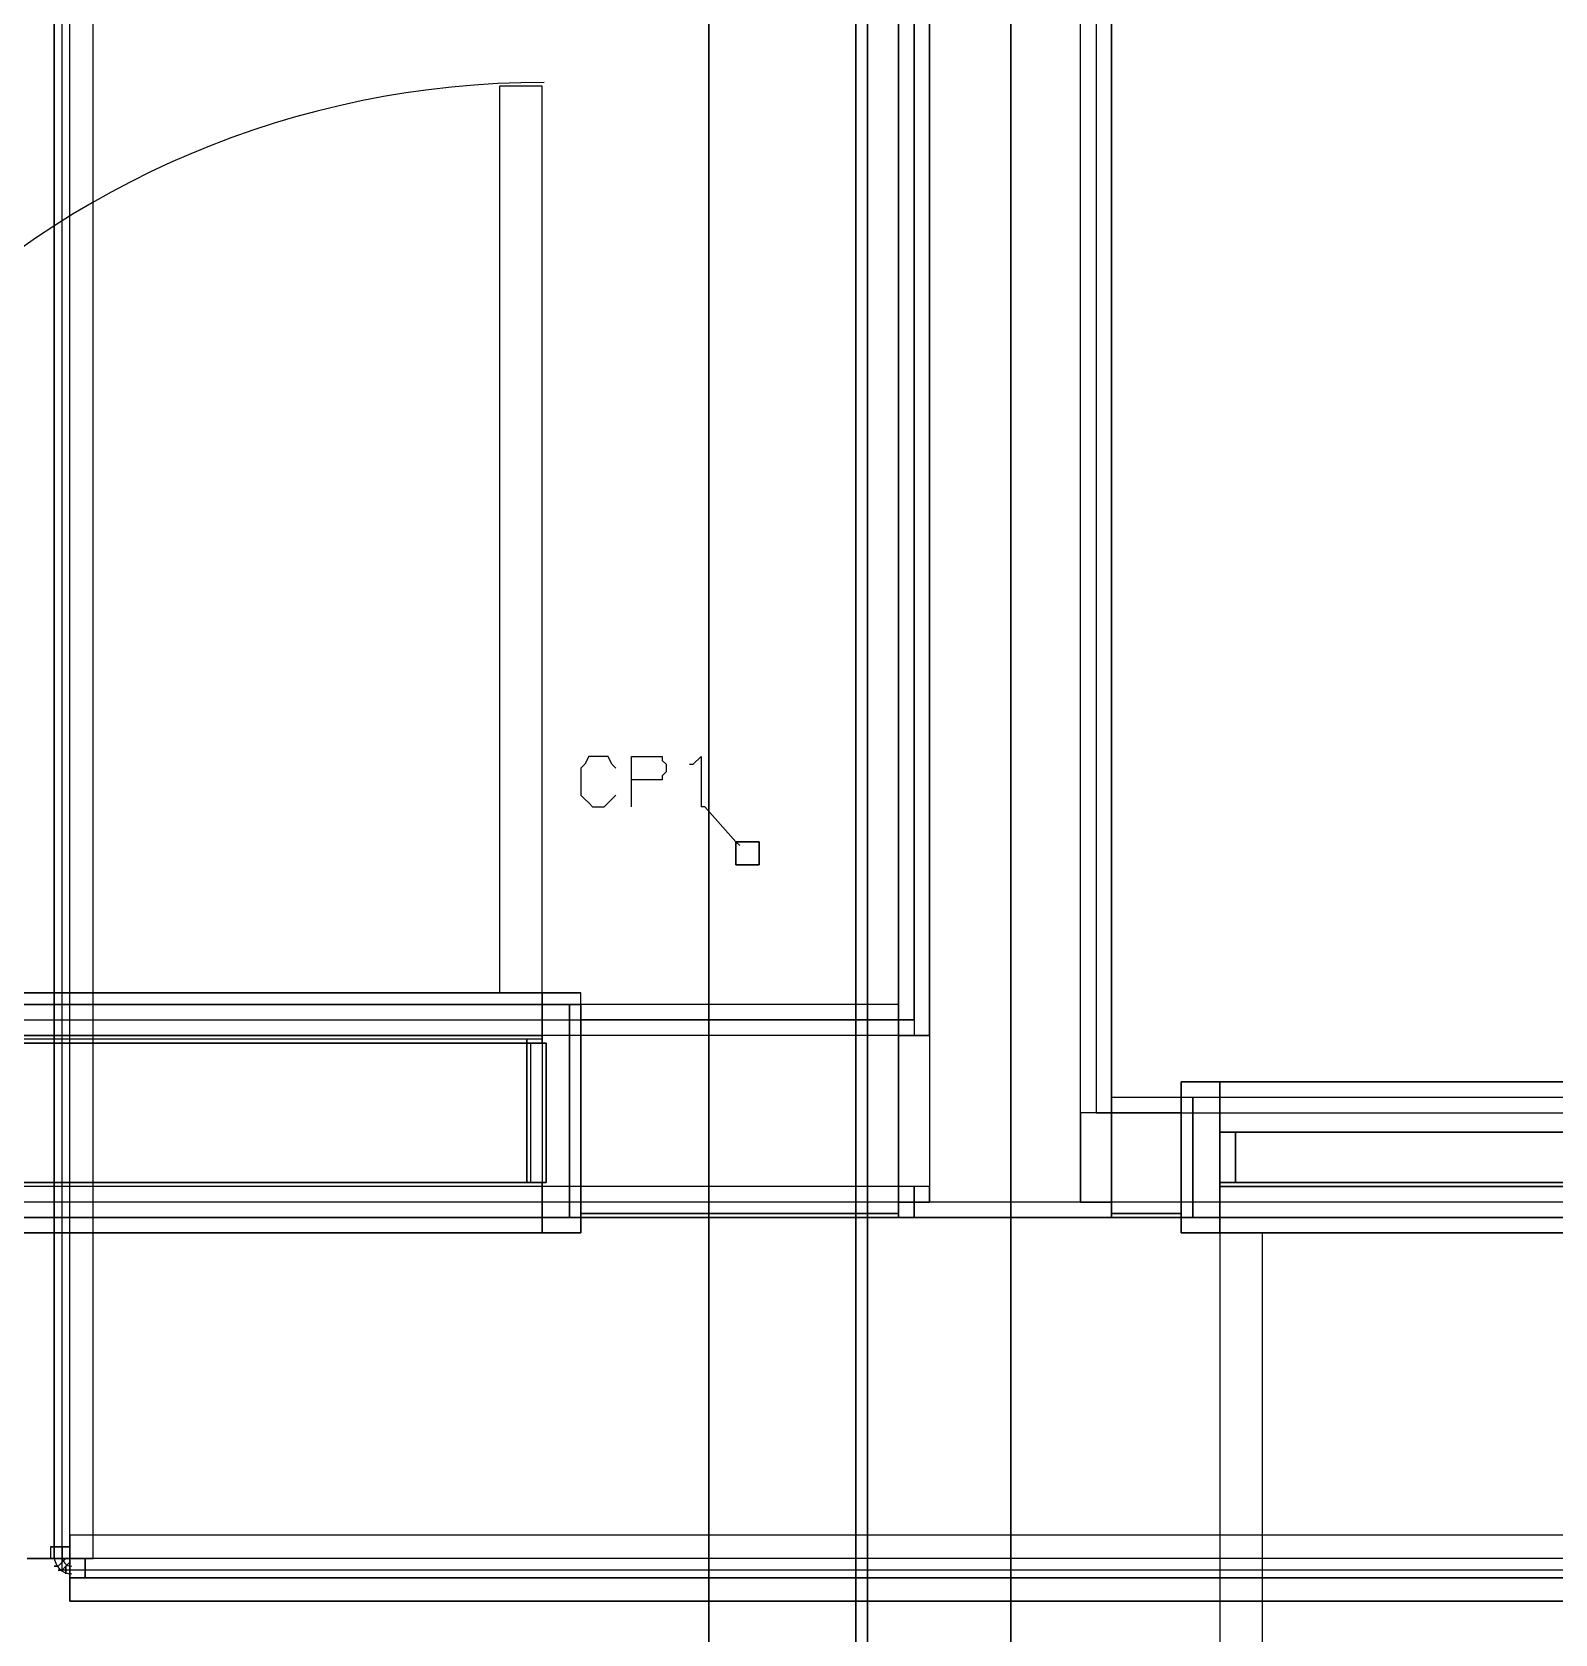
# Model space of a CAD drawing. Header units: metres. Extents: x 114 to 218, y 8 to 180.
# Drawn here: x 150.5 to 156.55, y 65.47 to 71.83 of the extents above; entities that cross this region are included whole.
import ezdxf

# ---------------------------------------------------------------- set-up
doc = ezdxf.new("R2010")
doc.units = ezdxf.units.M
doc.header["$MEASUREMENT"] = 0
for name, color, linetype in [('_Route', 7, 'Continuous'), ('A-2D-DOOR', 7, 'Continuous'), ('A-2D-I-WALL', 7, 'Continuous'), ('A-3D-DOOR', 7, 'Continuous'), ('A-3D-DOOR-FRAM', 7, 'Continuous'), ('A-3D-I-WALL', 7, 'Continuous'), ('A-TFP-CONTROL', 7, 'Continuous'), ('PL-DHWR-Fitting', 7, 'Continuous'), ('PL-DHWR-Pipe', 7, 'Continuous'), ('PL-DHWR-Pipe_Fitting-Insulation', 7, 'Continuous'), ('S-3D-BEAM', 7, 'Continuous')]:
    doc.layers.add(name, color=color, linetype=linetype)

msp = doc.modelspace()

# ---------------------------------------------------------------- linework, layer by layer
at = {"layer": '_Route', "color": 4, "true_color": 0x00ffff}
msp.add_lwpolyline([(193.461, 85.4557), (193.461, 85.0712), (169.3117, 85.0712), (169.3117, 65.721), (150.623, 65.721), (150.623, 77.2265), (141.1786, 77.2265), (140.8402, 77.2265), (130.5806, 77.2265), (130.2422, 77.2265), (126.489, 77.2265)], dxfattribs=at)
msp.add_lwpolyline([(193.461, 85.4557), (193.461, 85.0712), (169.3117, 85.0712), (169.3117, 65.721), (150.623, 65.721), (150.623, 77.2265), (141.1786, 77.2265), (140.8402, 77.2265), (130.5806, 77.2265), (130.2422, 77.2265), (126.489, 77.2265)], dxfattribs=at)
at = {"layer": 'A-2D-DOOR', "color": 9, "true_color": 0xbababa}
for points in [[(152.5303, 68.0128), (152.5303, 71.6122), (152.3611, 71.6122), (152.3611, 68.0128)], [(152.5303, 68.0128), (152.3611, 68.0128)], [(152.5303, 68.0128), (152.5303, 67.0592)], [(152.6841, 67.0592), (152.6841, 68.0128), (152.5303, 68.0128)], [(155.0683, 67.6591), (155.0683, 67.0592)], [(155.0683, 67.0592), (155.2221, 67.0592), (155.2221, 67.6591)], [(155.2221, 67.6591), (155.0683, 67.6591)], [(152.5303, 67.0592), (152.6841, 67.0592)], [(155.2221, 67.0592), (155.3913, 67.0592)], [(155.2221, 67.0592), (155.2221, 63.4599), (155.3913, 63.4599), (155.3913, 67.0592)]]:
    msp.add_lwpolyline(points, dxfattribs=at)
for centre, start, end in [((152.538, 68.0205), 90, 180), ((155.2298, 67.0669), 270, 0)]:
    msp.add_arc(centre, 3.607, start, end, dxfattribs=at)
at = {"layer": 'A-2D-I-WALL', "color": 9, "true_color": 0xbababa}
for points in [[(154.0685, 78.0725), (154.0685, 67.8437)], [(154.6683, 67.1822), (154.6683, 78.0725)], [(154.0069, 77.8264), (154.0069, 67.9052)], [(154.7299, 77.8264), (154.7299, 67.536)], [(153.9454, 77.7649), (153.9454, 67.9667)], [(154.7914, 67.5975), (154.7914, 77.7649)], [(153.9454, 67.9667), (152.6841, 67.9667)], [(154.0069, 67.9052), (152.6841, 67.9052)], [(154.0685, 67.8437), (152.6841, 67.8437)], [(155.0683, 67.5975), (154.7914, 67.5975)], [(154.7914, 67.5975), (154.7914, 67.536)], [(155.0683, 67.536), (154.6683, 67.536)], [(154.0685, 67.2438), (152.6841, 67.2438)], [(154.0685, 67.2438), (154.0685, 67.1822)], [(155.0683, 67.1822), (152.6841, 67.1822)], [(154.0069, 67.1822), (154.0069, 67.1207)], [(152.6841, 67.1207), (155.0683, 67.1207)]]:
    msp.add_lwpolyline(points, dxfattribs=at)
at = {"layer": 'A-3D-DOOR', "color": 31, "true_color": 0xffbf7f}
for points in [[(148.931, 68.0128), (152.5303, 68.0128), (148.931, 68.0128)], [(152.5303, 67.8437), (152.5303, 68.0128)], [(152.5303, 67.8437), (152.5303, 68.0128)], [(152.5303, 68.0128), (152.5303, 68.0128)], [(152.5303, 68.0128), (152.5303, 68.0128)], [(148.931, 67.8437), (152.5303, 67.8437), (148.931, 67.8437)], [(152.5303, 67.8437), (152.5303, 67.8437)], [(152.5303, 67.8437), (152.5303, 67.8437)], [(155.2221, 67.0592), (155.2221, 67.2438)], [(155.2221, 67.0592), (155.2221, 67.0592), (158.8214, 67.0592), (155.2221, 67.0592), (155.2221, 67.2438), (158.8214, 67.2438), (155.2221, 67.2438), (155.2221, 67.2438)]]:
    msp.add_lwpolyline(points, dxfattribs=at)
at = {"layer": 'A-3D-DOOR-FRAM', "color": 31, "true_color": 0xffbf7f}
for points in [[(146.3776, 67.9667), (152.6841, 67.9667), (152.6841, 68.0128)], [(146.5314, 68.0128), (152.5303, 68.0128), (152.6841, 68.0128), (146.3776, 68.0128), (146.5314, 68.0128), (146.5314, 67.8129), (146.5314, 67.2591), (146.5314, 67.0592), (152.5303, 67.0592), (152.6841, 67.0592), (146.3776, 67.0592), (146.5314, 67.0592)], [(152.5303, 67.8129), (146.5314, 67.8129), (146.5314, 68.0128)], [(152.5303, 67.8129), (152.5303, 68.0128), (152.5303, 67.8129), (152.5457, 67.8129), (152.5457, 67.2591), (152.5303, 67.2591), (152.5303, 67.0592)], [(152.5303, 68.0128), (152.5303, 68.0128)], [(152.5303, 68.0128), (152.5303, 68.0128)], [(152.6841, 67.9667), (152.6841, 68.0128)], [(152.6841, 68.0128), (152.6841, 68.0128)], [(152.6841, 68.0128), (152.6841, 68.0128)], [(152.6841, 67.1207), (146.393, 67.1207), (146.393, 67.9667), (152.6841, 67.9667)], [(152.6841, 67.1207), (152.6841, 67.9667)], [(152.6841, 67.9667), (152.6841, 67.1207), (152.6841, 67.0592)], [(152.6841, 67.9667), (152.6841, 67.9667)], [(152.6841, 67.9667), (152.6841, 67.9667)], [(152.6841, 67.9667), (152.6841, 67.9667)], [(146.5314, 67.8129), (152.5303, 67.8129), (152.5303, 67.8283), (146.5314, 67.8283)], [(152.5303, 67.8283), (152.4688, 67.8283), (146.5929, 67.8283), (146.5929, 67.2591), (152.4688, 67.2591), (152.5303, 67.2591), (146.5314, 67.2591)], [(152.5457, 67.8129), (146.5314, 67.8129), (146.5314, 67.2591), (152.5457, 67.2591), (152.5457, 67.8129)], [(146.5929, 67.8129), (146.5929, 67.2591), (152.4841, 67.2591)], [(146.5929, 67.8129), (152.4841, 67.8129), (152.4841, 67.2591)], [(152.4688, 67.2591), (152.4688, 67.8283)], [(152.4688, 67.8283), (152.4688, 67.2591)], [(152.4688, 67.8283), (152.4688, 67.8283)], [(152.5303, 67.8283), (152.5303, 67.8129), (152.4841, 67.8129), (152.4841, 67.2591), (152.5303, 67.2591)], [(152.4841, 67.8129), (152.4841, 67.8129)], [(152.4841, 67.8129), (152.4841, 67.8129)], [(152.5303, 67.8283), (152.5303, 67.8283)], [(152.5303, 67.8129), (152.5303, 67.8129)], [(152.5303, 67.8129), (152.5303, 67.8129)], [(152.5303, 67.8129), (152.5303, 67.8129)], [(152.5457, 67.8129), (152.5457, 67.8129)], [(152.5457, 67.8129), (152.5457, 67.8129)], [(155.0683, 67.0592), (155.0683, 67.6591)], [(155.0683, 67.0592), (155.0683, 67.6591)], [(155.2221, 67.6591), (155.0683, 67.6591), (158.9752, 67.6591), (158.8214, 67.6591), (155.2221, 67.6591)], [(155.0683, 67.6591), (155.0683, 67.6591)], [(155.0683, 67.6591), (155.0683, 67.6591)], [(155.2221, 67.0592), (155.2221, 67.6591)], [(155.2221, 67.6591), (155.2221, 67.0592)], [(155.2221, 67.2591), (155.2836, 67.2591), (155.2836, 67.4591), (155.2221, 67.4591), (158.8214, 67.4591), (158.7599, 67.4591), (155.2836, 67.4591), (155.2836, 67.2591), (158.7599, 67.2591), (158.8214, 67.2591), (155.2221, 67.2591), (155.2221, 67.4591), (155.2221, 67.2591)], [(155.2221, 67.4591), (155.2221, 67.4591)], [(155.2221, 67.4591), (155.2221, 67.4591)], [(155.2836, 67.4591), (155.2836, 67.4591)], [(155.2836, 67.4591), (155.2836, 67.4591)], [(152.5303, 67.2591), (146.5314, 67.2591)], [(152.5303, 67.2591), (146.5314, 67.2591), (146.5314, 67.0592)], [(152.4688, 67.2591), (152.4688, 67.2591)], [(152.4688, 67.2591), (152.4688, 67.2591)], [(152.4841, 67.2591), (152.4841, 67.2591)], [(152.4841, 67.2591), (152.4841, 67.2591)], [(152.5303, 67.2591), (152.5303, 67.2591)], [(152.5303, 67.2591), (152.5303, 67.2591)], [(152.5303, 67.2591), (152.5303, 67.2591)], [(152.5303, 67.0592), (152.5303, 67.2591)], [(152.5303, 67.2591), (152.5303, 67.2591)], [(152.5457, 67.2591), (152.5457, 67.2591)], [(152.5457, 67.2591), (152.5457, 67.2591)], [(155.2221, 67.2591), (155.2221, 67.2591)], [(155.2836, 67.2591), (155.2836, 67.2591)], [(155.2836, 67.2591), (155.2836, 67.2591)], [(152.6841, 67.0592), (152.6841, 67.1207), (146.3776, 67.1207)], [(152.6841, 67.1207), (152.6841, 67.1207)], [(152.6841, 67.1207), (152.6841, 67.1207)], [(152.6841, 67.1207), (152.6841, 67.1207)], [(152.5303, 67.0592), (152.5303, 67.0592)], [(152.5303, 67.0592), (152.5303, 67.0592)], [(152.6841, 67.0592), (152.6841, 67.0592)], [(155.2221, 67.0592), (158.8214, 67.0592), (158.9752, 67.0592), (155.0683, 67.0592), (155.2221, 67.0592)], [(155.0683, 67.0592), (155.0683, 67.0592)], [(155.0683, 67.0592), (155.0683, 67.0592)], [(155.2221, 67.0592), (155.2221, 67.0592)]]:
    msp.add_lwpolyline(points, dxfattribs=at)
at = {"layer": 'A-3D-I-WALL', "color": 42, "true_color": 0xdda500}
for points in [[(154.0069, 67.9052), (154.0069, 78.134), (153.9454, 78.134), (153.9454, 67.9667), (153.9454, 67.9052), (154.0069, 67.9052), (154.0069, 67.8437), (154.0685, 67.8437), (154.0685, 78.0725), (154.0685, 78.134), (154.0069, 78.134)], [(154.7914, 78.134), (153.9454, 78.134), (153.9454, 77.7649), (153.9454, 67.9667), (153.9454, 67.1207), (154.7914, 67.1207), (154.0069, 67.1207), (153.9454, 67.1207), (153.9454, 67.9667), (153.9454, 78.134), (154.0685, 78.134), (154.7914, 78.134)], [(154.7914, 67.1207), (154.7914, 67.5975), (154.7914, 77.7649), (154.7914, 78.134), (154.7914, 77.7649), (154.7914, 67.5975), (154.7914, 67.1207)], [(154.6683, 67.536), (154.6683, 77.8264), (154.6683, 78.0725), (154.0685, 78.0725)], [(154.7914, 67.536), (154.7914, 67.5975), (154.7914, 77.7649), (154.7914, 77.8264), (154.7299, 77.8264), (154.7299, 67.536), (154.7914, 67.536)], [(153.9454, 67.9052), (153.9454, 67.9667), (117.2446, 67.9667), (117.2446, 67.9052), (153.9454, 67.9052)], [(153.9454, 67.9667), (117.2446, 67.9667)], [(153.9454, 67.1207), (153.9454, 67.9667), (152.638, 67.9667), (152.638, 67.1207), (152.638, 67.9667), (146.4391, 67.9667), (146.4391, 67.1207), (146.4391, 67.9667), (117.2446, 67.9667)], [(152.638, 67.9667), (152.638, 67.9667)], [(153.9454, 67.9667), (153.9454, 67.9667)], [(153.9454, 67.9667), (153.9454, 67.9667)], [(153.9454, 67.9667), (153.9454, 67.9667)], [(153.9454, 67.9667), (153.9454, 67.1207), (153.9454, 67.1361), (153.9454, 67.1207)], [(153.9454, 67.9667), (153.9454, 67.9667)], [(153.9454, 67.9667), (153.9454, 67.9667)], [(153.9454, 67.9052), (154.0069, 67.9052), (154.0069, 67.8437), (153.9454, 67.8437), (117.2446, 67.8437), (117.1831, 67.8437), (117.1216, 67.8437), (117.1216, 67.5975), (117.1216, 67.536), (117.1216, 67.2438), (117.1831, 67.2438), (117.2446, 67.2438)], [(153.9454, 67.9052), (153.9454, 67.9052)], [(153.9454, 67.9052), (153.9454, 67.9052)], [(154.0069, 67.9052), (154.0069, 67.9052)], [(154.0069, 67.9052), (154.0069, 67.9052)], [(153.9454, 67.8437), (154.0069, 67.8437), (154.0685, 67.8437), (154.0685, 67.2438), (154.0069, 67.2438), (153.9454, 67.2438), (117.2446, 67.2438), (117.1831, 67.2438), (117.1831, 67.1822), (117.2446, 67.1822)], [(153.9454, 67.8437), (153.9454, 67.8437)], [(154.0069, 67.8437), (154.0069, 67.8437)], [(154.0069, 67.8437), (154.0069, 67.8437)], [(154.0685, 67.8437), (154.0685, 67.2438)], [(154.0685, 67.8437), (154.0685, 67.8437)], [(154.0685, 67.8437), (154.0685, 67.8437)], [(154.7914, 67.5975), (154.7914, 67.5975)], [(154.7914, 67.5975), (154.7914, 67.5975)], [(154.7914, 67.5975), (154.7914, 67.5975)], [(165.4817, 67.536), (165.4817, 67.5975), (154.7914, 67.5975), (154.7914, 67.536), (165.4817, 67.536)], [(165.4817, 67.5975), (154.7914, 67.5975)], [(155.1144, 67.5975), (155.1144, 67.1207), (155.1144, 67.5975), (154.7914, 67.5975)], [(154.7914, 67.5975), (154.7914, 67.1207), (154.7914, 67.1361), (154.7914, 67.1207), (154.7914, 67.5975)], [(154.7914, 67.5975), (154.7914, 67.5975)], [(154.7914, 67.5975), (154.7914, 67.5975)], [(158.9291, 67.1207), (158.9291, 67.5975), (155.1144, 67.5975)], [(155.1144, 67.5975), (155.1144, 67.5975)], [(154.7299, 67.536), (154.6683, 67.536), (154.6683, 67.1822)], [(154.6683, 67.536), (154.6683, 67.536)], [(154.7914, 67.536), (154.7299, 67.536), (154.6683, 67.536), (154.6683, 67.1822), (154.7914, 67.1822)], [(154.6683, 67.536), (154.6683, 67.536)], [(154.7299, 67.536), (154.7299, 67.536)], [(154.7299, 67.536), (154.7299, 67.536)], [(154.7914, 67.536), (154.7914, 67.536)], [(154.7914, 67.536), (154.7914, 67.536)], [(153.9454, 67.1822), (154.0069, 67.1822), (154.0069, 67.2438), (153.9454, 67.2438)], [(153.9454, 67.2438), (153.9454, 67.2438)], [(154.0069, 67.2438), (154.0069, 67.1822), (154.0685, 67.1822), (154.0685, 67.2438), (154.0069, 67.2438)], [(154.0069, 67.2438), (154.0069, 67.2438)], [(154.0069, 67.2438), (154.0069, 67.2438)], [(154.0685, 67.2438), (154.0685, 67.2438)], [(154.0685, 67.2438), (154.0685, 67.2438)], [(117.2446, 67.1207), (153.9454, 67.1207), (153.9454, 67.1822), (117.2446, 67.1822), (117.2446, 67.1207)], [(153.9454, 67.1822), (153.9454, 67.1207), (154.0069, 67.1207), (154.0069, 67.1822), (153.9454, 67.1822)], [(153.9454, 67.1822), (153.9454, 67.1822)], [(153.9454, 67.1822), (153.9454, 67.1822)], [(154.0069, 67.1822), (154.0069, 67.1822)], [(154.0069, 67.1822), (154.0069, 67.1822)], [(154.0069, 67.1822), (154.0069, 67.1822)], [(154.0685, 67.1822), (154.0069, 67.1822), (154.0069, 67.1207), (154.0685, 67.1207), (154.7914, 67.1207), (165.4817, 67.1207), (165.4817, 67.1822), (154.7914, 67.1822), (154.6683, 67.1822), (154.0685, 67.1822)], [(154.0069, 67.1822), (154.0069, 67.1822)], [(154.6683, 67.1822), (154.0685, 67.1822)], [(154.0685, 67.1822), (154.0685, 67.1822)], [(154.0685, 67.1822), (154.0685, 67.1822)], [(154.6683, 67.1822), (154.6683, 67.1822)], [(154.6683, 67.1822), (154.6683, 67.1822)], [(154.7914, 67.1822), (154.7914, 67.1822)], [(117.2446, 67.1207), (146.3776, 67.1207), (117.2446, 67.1207), (146.4391, 67.1207), (152.638, 67.1207), (153.9454, 67.1207), (152.6841, 67.1207), (153.9454, 67.1207), (117.2446, 67.1207)], [(152.638, 67.1207), (152.638, 67.1207)], [(153.9454, 67.1361), (152.6841, 67.1361), (152.6841, 67.1207), (152.6841, 67.1361), (153.9454, 67.1361)], [(152.6841, 67.1361), (152.6841, 67.1361)], [(152.6841, 67.1207), (152.6841, 67.1207)], [(152.6841, 67.1207), (152.6841, 67.1207)], [(153.9454, 67.1361), (153.9454, 67.1361)], [(153.9454, 67.1207), (153.9454, 67.1207)], [(153.9454, 67.1207), (153.9454, 67.1207)], [(153.9454, 67.1207), (153.9454, 67.1207)], [(153.9454, 67.1207), (153.9454, 67.1207)], [(153.9454, 67.1207), (153.9454, 67.1207)], [(154.0069, 67.1207), (154.0069, 67.1207)], [(154.0069, 67.1207), (154.0069, 67.1207)], [(154.0069, 67.1207), (154.0069, 67.1207)], [(154.0685, 67.1207), (154.0685, 67.1207)], [(155.0683, 67.1361), (154.7914, 67.1361), (155.0683, 67.1361), (155.0683, 67.1207), (155.0683, 67.1361)], [(154.7914, 67.1361), (154.7914, 67.1361)], [(154.7914, 67.1207), (154.7914, 67.1207)], [(154.7914, 67.1207), (155.0683, 67.1207), (154.7914, 67.1207), (155.1144, 67.1207), (158.9291, 67.1207), (165.4817, 67.1207), (158.9752, 67.1207), (165.4817, 67.1207), (154.7914, 67.1207)], [(154.7914, 67.1207), (154.7914, 67.1207)], [(154.7914, 67.1207), (154.7914, 67.1207)], [(154.7914, 67.1207), (154.7914, 67.1207)], [(154.7914, 67.1207), (154.7914, 67.1207)], [(155.0683, 67.1361), (155.0683, 67.1361)], [(155.0683, 67.1207), (155.0683, 67.1207)], [(155.0683, 67.1207), (155.0683, 67.1207)], [(155.1144, 67.1207), (155.1144, 67.1207)]]:
    msp.add_lwpolyline(points, dxfattribs=at)
at = {"layer": 'A-TFP-CONTROL', "color": 1, "true_color": 0xff0000}
for points in [[(152.8225, 68.905), (152.8071, 68.9204), (152.7918, 68.9511), (152.7764, 68.9511), (152.7302, 68.9511), (152.7149, 68.9511), (152.6995, 68.9204), (152.6841, 68.905), (152.6841, 68.8742), (152.6841, 68.8281), (152.6841, 68.7973), (152.6995, 68.7819), (152.7149, 68.7665), (152.7302, 68.7512), (152.7764, 68.7512), (152.7918, 68.7665), (152.8071, 68.7819), (152.8225, 68.7973)], [(152.8841, 68.7512), (152.8841, 68.9511), (152.9763, 68.9511), (153.0071, 68.9511), (153.0071, 68.9358), (153.0225, 68.9204), (153.0225, 68.8896), (153.0071, 68.8742), (153.0071, 68.8588), (152.9763, 68.8588), (152.8841, 68.8588)], [(153.1148, 68.9204), (153.1302, 68.9204), (153.1609, 68.9511), (153.1609, 68.7512)], [(153.2994, 68.6127), (153.1763, 68.7512), (153.1609, 68.7512)], [(153.3917, 68.6127), (153.2994, 68.6127), (153.2994, 68.5204), (153.2994, 68.6127), (153.3917, 68.6127)], [(153.2994, 68.6127), (153.2994, 68.6127)], [(153.2994, 68.6127), (153.2994, 68.6127)], [(153.2994, 68.6127), (153.3148, 68.5974), (153.3148, 68.5974), (153.2994, 68.6127), (153.2994, 68.6127)], [(153.3917, 68.5204), (153.3917, 68.6127), (153.3917, 68.5204)], [(153.3917, 68.6127), (153.3917, 68.6127)], [(153.3917, 68.6127), (153.3917, 68.6127)], [(153.3917, 68.5204), (153.2994, 68.5204), (153.3917, 68.5204)], [(153.2994, 68.5204), (153.2994, 68.5204)], [(153.2994, 68.5204), (153.2994, 68.5204)], [(153.3917, 68.5204), (153.3917, 68.5204)]]:
    msp.add_lwpolyline(points, dxfattribs=at)
at = {"layer": 'PL-DHWR-Fitting', "color": 30, "true_color": 0xff7f00}
for points in [[(150.6537, 65.8133), (150.6383, 65.8133), (150.623, 65.8133), (150.5922, 65.8133), (150.623, 65.8133), (150.6383, 65.8133), (150.6537, 65.8133), (150.623, 65.8133), (150.5922, 65.8133), (150.5768, 65.8133), (150.5922, 65.8133), (150.623, 65.8133), (150.6537, 65.8133)], [(150.5768, 65.8133), (150.5768, 65.7671)], [(150.5768, 65.8133), (150.5768, 65.7671)], [(150.6537, 65.8133), (150.6383, 65.8133), (150.623, 65.8133), (150.5922, 65.8133), (150.623, 65.8133), (150.6383, 65.8133), (150.6537, 65.8133), (150.623, 65.8133), (150.5922, 65.8133), (150.5768, 65.8133), (150.5922, 65.8133), (150.623, 65.8133), (150.6537, 65.8133)], [(150.5768, 65.8133), (150.5768, 65.7671)], [(150.5768, 65.8133), (150.5768, 65.7671)], [(150.5768, 65.7671), (150.5922, 65.7671), (150.623, 65.7671), (150.6537, 65.7671), (150.623, 65.7671), (150.5922, 65.7671), (150.5768, 65.7671)], [(150.5768, 65.7671), (150.5922, 65.7671), (150.623, 65.7671), (150.6537, 65.7671), (150.623, 65.7671), (150.5922, 65.7671), (150.5768, 65.7671)], [(150.5922, 65.8133), (150.5922, 65.7671)], [(150.5922, 65.8133), (150.5922, 65.7671)], [(150.5922, 65.8133), (150.5922, 65.7671)], [(150.5922, 65.8133), (150.5922, 65.7671)], [(150.6537, 65.7671), (150.6537, 65.7517), (150.6537, 65.721), (150.6537, 65.7056), (150.6537, 65.6902), (150.6537, 65.7056), (150.6537, 65.721), (150.6537, 65.7517), (150.6537, 65.7671), (150.6383, 65.7671), (150.623, 65.7671), (150.5922, 65.7671), (150.623, 65.7671), (150.6383, 65.7671), (150.6537, 65.7671)], [(150.5922, 65.7671), (150.623, 65.7671), (150.6383, 65.7671), (150.6537, 65.7671), (150.6383, 65.7671), (150.623, 65.7671), (150.5922, 65.7671), (150.623, 65.7671), (150.6383, 65.7671), (150.6537, 65.7671), (150.6383, 65.7671), (150.623, 65.7671), (150.5922, 65.7671)], [(150.5922, 65.7671), (150.5922, 65.7671)], [(150.6537, 65.7671), (150.6383, 65.7671), (150.623, 65.7517), (150.6076, 65.7364), (150.5922, 65.7364), (150.6076, 65.7364), (150.623, 65.7517), (150.6383, 65.7671), (150.6537, 65.7671), (150.6537, 65.7517), (150.6383, 65.7364), (150.623, 65.721), (150.6076, 65.721), (150.623, 65.721), (150.6383, 65.7364), (150.6537, 65.7517), (150.6537, 65.7671), (150.6537, 65.7517), (150.6383, 65.7364), (150.6383, 65.7056), (150.6383, 65.7364), (150.6537, 65.7517), (150.6537, 65.7671), (150.6537, 65.7517), (150.6537, 65.721), (150.6537, 65.7056), (150.6537, 65.6902), (150.6537, 65.7056), (150.6537, 65.721), (150.6537, 65.7517), (150.6537, 65.7671)], [(150.5922, 65.7671), (150.5922, 65.7671)], [(150.5922, 65.7671), (150.5922, 65.7671)], [(150.5922, 65.7671), (150.5922, 65.7671)], [(150.6537, 65.7671), (150.6537, 65.7517), (150.6537, 65.721), (150.6537, 65.7056), (150.6537, 65.6902), (150.6537, 65.7056), (150.6537, 65.721), (150.6537, 65.7517), (150.6537, 65.7671), (150.6383, 65.7671), (150.623, 65.7671), (150.5922, 65.7671), (150.623, 65.7671), (150.6383, 65.7671), (150.6537, 65.7671)], [(150.5922, 65.7671), (150.623, 65.7671), (150.6383, 65.7671), (150.6537, 65.7671), (150.6383, 65.7671), (150.623, 65.7671), (150.5922, 65.7671), (150.623, 65.7671), (150.6383, 65.7671), (150.6537, 65.7671), (150.6383, 65.7671), (150.623, 65.7671), (150.5922, 65.7671)], [(150.5922, 65.7671), (150.5922, 65.7671)], [(150.6537, 65.7671), (150.6383, 65.7671), (150.623, 65.7517), (150.6076, 65.7364), (150.5922, 65.7364), (150.6076, 65.7364), (150.623, 65.7517), (150.6383, 65.7671), (150.6537, 65.7671), (150.6537, 65.7517), (150.6383, 65.7364), (150.623, 65.721), (150.6076, 65.721), (150.623, 65.721), (150.6383, 65.7364), (150.6537, 65.7517), (150.6537, 65.7671), (150.6537, 65.7517), (150.6383, 65.7364), (150.6383, 65.7056), (150.6383, 65.7364), (150.6537, 65.7517), (150.6537, 65.7671), (150.6537, 65.7517), (150.6537, 65.721), (150.6537, 65.7056), (150.6537, 65.6902), (150.6537, 65.7056), (150.6537, 65.721), (150.6537, 65.7517), (150.6537, 65.7671)], [(150.5922, 65.7671), (150.5922, 65.7671)], [(150.5922, 65.7671), (150.5922, 65.7671)], [(150.5922, 65.7671), (150.5922, 65.7671)], [(150.623, 65.8133), (150.623, 65.7671)], [(150.623, 65.8133), (150.623, 65.7671)], [(150.623, 65.8133), (150.623, 65.7671)], [(150.623, 65.8133), (150.623, 65.7671)], [(150.623, 65.8133), (150.623, 65.7671)], [(150.623, 65.8133), (150.623, 65.7671)], [(150.623, 65.8133), (150.623, 65.7671)], [(150.623, 65.8133), (150.623, 65.7671)], [(150.623, 65.7671), (150.623, 65.7671)], [(150.623, 65.7671), (150.623, 65.7671)], [(150.623, 65.7671), (150.623, 65.7671)], [(150.623, 65.7671), (150.623, 65.7671)], [(150.6537, 65.8133), (150.6537, 65.7671)], [(150.6537, 65.8133), (150.6537, 65.7671)], [(150.6537, 65.8133), (150.6537, 65.8133)], [(150.6537, 65.8133), (150.6537, 65.8133)], [(150.7152, 65.7671), (150.6537, 65.7671), (150.6537, 65.8133)], [(150.6537, 65.7671), (150.6537, 65.8133)], [(150.6537, 65.8133), (150.6537, 65.7671)], [(150.6537, 65.8133), (150.6537, 65.7671)], [(150.6537, 65.8133), (150.6537, 65.8133)], [(150.6537, 65.8133), (150.6537, 65.8133)], [(150.7152, 65.7671), (150.6537, 65.7671), (150.6537, 65.8133)], [(150.6537, 65.7671), (150.6537, 65.8133)], [(150.6537, 65.7671), (150.6537, 65.7517), (150.6537, 65.721), (150.6537, 65.7056), (150.6537, 65.6902), (150.6537, 65.7056), (150.6537, 65.721), (150.6537, 65.7517), (150.6537, 65.7671)], [(150.6537, 65.6902), (150.6537, 65.7056), (150.6537, 65.721), (150.6537, 65.7517), (150.6537, 65.7671), (150.6537, 65.7517), (150.6537, 65.721), (150.6537, 65.7056), (150.6537, 65.6902)], [(150.6537, 65.6902), (150.6537, 65.7056), (150.6537, 65.721), (150.6537, 65.7517), (150.6537, 65.7671), (150.6537, 65.7517), (150.6537, 65.721), (150.6537, 65.7056), (150.6537, 65.6902)], [(150.7152, 65.7671), (150.6537, 65.7671)], [(150.7152, 65.7671), (150.6537, 65.7671)], [(150.6537, 65.7671), (150.6537, 65.7671)], [(150.6537, 65.7671), (150.6537, 65.7671)], [(150.6537, 65.7671), (150.6537, 65.7671)], [(150.6537, 65.7671), (150.6537, 65.7671)], [(150.6537, 65.7671), (150.6537, 65.7671)], [(150.6537, 65.7671), (150.6537, 65.7671)], [(150.6537, 65.7671), (150.6537, 65.7671)], [(150.7152, 65.7671), (150.6537, 65.7671)], [(150.6537, 65.7671), (150.6537, 65.7671)], [(150.6537, 65.7671), (150.6537, 65.7671)], [(150.6537, 65.7671), (150.6537, 65.7671)], [(150.6537, 65.7671), (150.6537, 65.7517), (150.6537, 65.721), (150.6537, 65.7056), (150.6537, 65.6902), (150.6537, 65.7056), (150.6537, 65.721), (150.6537, 65.7517), (150.6537, 65.7671)], [(150.6537, 65.6902), (150.6537, 65.7056), (150.6537, 65.721), (150.6537, 65.7517), (150.6537, 65.7671), (150.6537, 65.7517), (150.6537, 65.721), (150.6537, 65.7056), (150.6537, 65.6902)], [(150.6537, 65.6902), (150.6537, 65.7056), (150.6537, 65.721), (150.6537, 65.7517), (150.6537, 65.7671), (150.6537, 65.7517), (150.6537, 65.721), (150.6537, 65.7056), (150.6537, 65.6902)], [(150.7152, 65.7671), (150.6537, 65.7671)], [(150.7152, 65.7671), (150.6537, 65.7671)], [(150.6537, 65.7671), (150.6537, 65.7671)], [(150.6537, 65.7671), (150.6537, 65.7671)], [(150.6537, 65.7671), (150.6537, 65.7671)], [(150.6537, 65.7671), (150.6537, 65.7671)], [(150.6537, 65.7671), (150.6537, 65.7671)], [(150.6537, 65.7671), (150.6537, 65.7671)], [(150.6537, 65.7671), (150.6537, 65.7671)], [(150.7152, 65.7671), (150.6537, 65.7671)], [(150.6537, 65.7671), (150.6537, 65.7671)], [(150.6537, 65.7671), (150.6537, 65.7671)], [(150.6537, 65.7671), (150.6537, 65.7671)], [(150.7152, 65.6902), (150.7152, 65.7056), (150.7152, 65.721), (150.7152, 65.7517), (150.7152, 65.7671), (150.7152, 65.7517), (150.7152, 65.721), (150.7152, 65.7056), (150.7152, 65.6902), (150.7152, 65.7056), (150.7152, 65.721), (150.7152, 65.7517), (150.7152, 65.7671), (150.7152, 65.7517), (150.7152, 65.721), (150.7152, 65.7056), (150.7152, 65.6902)], [(150.7152, 65.6902), (150.7152, 65.7056), (150.7152, 65.721), (150.7152, 65.7517), (150.7152, 65.7671), (150.7152, 65.7517), (150.7152, 65.721), (150.7152, 65.7056), (150.7152, 65.6902), (150.7152, 65.7056), (150.7152, 65.721), (150.7152, 65.7517), (150.7152, 65.7671), (150.7152, 65.7517), (150.7152, 65.721), (150.7152, 65.7056), (150.7152, 65.6902)], [(150.7152, 65.721), (150.6537, 65.721)], [(150.7152, 65.721), (150.6537, 65.721)], [(150.7152, 65.721), (150.6537, 65.721)], [(150.7152, 65.721), (150.6537, 65.721)], [(150.6537, 65.721), (150.6537, 65.721)], [(150.6537, 65.721), (150.6537, 65.721)], [(150.7152, 65.721), (150.6537, 65.721)], [(150.7152, 65.721), (150.6537, 65.721)], [(150.7152, 65.721), (150.6537, 65.721)], [(150.7152, 65.721), (150.6537, 65.721)], [(150.6537, 65.721), (150.6537, 65.721)], [(150.6537, 65.721), (150.6537, 65.721)], [(150.7152, 65.6902), (150.6537, 65.6902)], [(150.7152, 65.6902), (150.6537, 65.6902)], [(150.6537, 65.6902), (150.6537, 65.6902)], [(150.6537, 65.6902), (150.6537, 65.6902)], [(150.6537, 65.6902), (150.6537, 65.6902)], [(150.6537, 65.6902), (150.7152, 65.6902)], [(150.6537, 65.6902), (150.7152, 65.6902)], [(150.6537, 65.6902), (150.6537, 65.6902)], [(150.7152, 65.6902), (150.6537, 65.6902)], [(150.7152, 65.6902), (150.6537, 65.6902)], [(150.6537, 65.6902), (150.6537, 65.6902)], [(150.6537, 65.6902), (150.6537, 65.6902)], [(150.6537, 65.6902), (150.6537, 65.6902)], [(150.6537, 65.6902), (150.7152, 65.6902)], [(150.6537, 65.6902), (150.7152, 65.6902)], [(150.6537, 65.6902), (150.6537, 65.6902)], [(150.7152, 65.6902), (150.7152, 65.6902)], [(150.7152, 65.6902), (150.7152, 65.6902)], [(150.7152, 65.6902), (150.7152, 65.6902)], [(150.7152, 65.6902), (150.7152, 65.6902)]]:
    msp.add_lwpolyline(points, dxfattribs=at)
for radius in [0.0692, 0.0692, 0.0692, 0.0692, 0.0384, 0.0384, 0.0384, 0.0384]:
    msp.add_arc((150.6614, 65.7748), radius, 180, 270, dxfattribs=at)
at = {"layer": 'PL-DHWR-Pipe', "color": 30, "true_color": 0xff7f00}
for points in [[(150.5922, 65.7671), (150.5922, 77.1804)], [(150.5922, 77.1804), (150.5922, 65.7671)], [(150.5922, 65.7671), (150.5922, 77.1804)], [(150.5922, 77.1804), (150.5922, 65.7671)], [(150.623, 65.7671), (150.623, 77.1804)], [(150.623, 65.7671), (150.623, 77.1804)], [(150.623, 65.7671), (150.623, 77.1804)], [(150.623, 65.7671), (150.623, 77.1804)], [(150.6537, 65.7671), (150.6537, 77.1804)], [(150.6537, 65.7671), (150.6537, 77.1804)], [(150.6537, 65.7671), (150.6537, 77.1804)], [(150.6537, 65.7671), (150.6537, 77.1804)], [(150.5922, 65.7671), (150.623, 65.7671), (150.6383, 65.7671), (150.6537, 65.7671), (150.6383, 65.7671), (150.623, 65.7671), (150.5922, 65.7671)], [(150.5922, 65.7671), (150.623, 65.7671), (150.6383, 65.7671), (150.6537, 65.7671), (150.6383, 65.7671), (150.623, 65.7671), (150.5922, 65.7671)], [(150.6537, 65.7671), (150.6537, 65.7517), (150.6537, 65.721), (150.6537, 65.7056), (150.6537, 65.6902), (150.6537, 65.7056), (150.6537, 65.721), (150.6537, 65.7517), (150.6537, 65.7671)], [(169.281, 65.7671), (150.6537, 65.7671)], [(169.281, 65.7671), (150.6537, 65.7671)], [(150.6537, 65.7671), (150.6537, 65.7671)], [(150.6537, 65.7671), (150.6537, 65.7517), (150.6537, 65.721), (150.6537, 65.7056), (150.6537, 65.6902), (150.6537, 65.7056), (150.6537, 65.721), (150.6537, 65.7517), (150.6537, 65.7671)], [(169.281, 65.7671), (150.6537, 65.7671)], [(169.281, 65.7671), (150.6537, 65.7671)], [(150.6537, 65.7671), (150.6537, 65.7671)], [(169.281, 65.721), (150.6537, 65.721)], [(169.281, 65.721), (169.281, 65.721), (150.6537, 65.721)], [(169.281, 65.721), (150.6537, 65.721)], [(169.281, 65.721), (169.281, 65.721), (150.6537, 65.721)], [(169.281, 65.6902), (150.6537, 65.6902)], [(150.6537, 65.6902), (169.281, 65.6902)], [(169.281, 65.6902), (150.6537, 65.6902)], [(150.6537, 65.6902), (169.281, 65.6902)]]:
    msp.add_lwpolyline(points, dxfattribs=at)
at = {"layer": 'PL-DHWR-Pipe_Fitting-Insulation', "color": 7, "true_color": 0xfafafa}
for points in [[(150.623, 65.7671), (150.623, 77.1804)], [(150.623, 65.7671), (150.623, 77.1804)], [(150.623, 65.7671), (150.623, 77.1804)], [(150.623, 65.7671), (150.623, 77.1804)], [(150.746, 65.7671), (150.746, 77.1804)], [(150.746, 65.7671), (150.746, 77.1804)], [(150.746, 65.7671), (150.746, 77.1804)], [(150.746, 65.7671), (150.746, 77.1804)], [(150.6537, 65.8594), (150.6537, 65.844), (150.6537, 65.7979), (150.6537, 65.721), (150.6537, 65.6594), (150.6537, 65.6133), (150.6537, 65.5979), (150.6537, 65.6133), (150.6537, 65.6594), (150.6537, 65.721), (150.6537, 65.7979), (150.6537, 65.844), (150.6537, 65.8594)], [(169.281, 65.8594), (150.6537, 65.8594)], [(169.281, 65.8594), (150.6537, 65.8594)], [(150.6537, 65.8594), (150.6537, 65.844), (150.6537, 65.7979), (150.6537, 65.721), (150.6537, 65.6594), (150.6537, 65.6133), (150.6537, 65.5979), (150.6537, 65.6133), (150.6537, 65.6594), (150.6537, 65.721), (150.6537, 65.7979), (150.6537, 65.844), (150.6537, 65.8594)], [(169.281, 65.8594), (150.6537, 65.8594)], [(169.281, 65.8594), (150.6537, 65.8594)], [(150.4845, 65.7671), (150.4999, 65.7671), (150.5614, 65.7671), (150.623, 65.7671), (150.6845, 65.7671), (150.7306, 65.7671), (150.746, 65.7671), (150.7306, 65.7671), (150.6845, 65.7671), (150.623, 65.7671), (150.5614, 65.7671), (150.4999, 65.7671), (150.4845, 65.7671)], [(150.4845, 65.7671), (150.4999, 65.7671), (150.5614, 65.7671), (150.623, 65.7671), (150.6845, 65.7671), (150.7306, 65.7671), (150.746, 65.7671), (150.7306, 65.7671), (150.6845, 65.7671), (150.623, 65.7671), (150.5614, 65.7671), (150.4999, 65.7671), (150.4845, 65.7671)], [(150.746, 65.7671), (150.746, 65.7671)], [(150.746, 65.7671), (150.746, 65.7671)], [(169.281, 65.721), (150.6537, 65.721)], [(169.281, 65.721), (169.281, 65.721), (150.6537, 65.721)], [(169.281, 65.721), (150.6537, 65.721)], [(169.281, 65.721), (169.281, 65.721), (150.6537, 65.721)], [(169.281, 65.5979), (150.6537, 65.5979)], [(150.6537, 65.5979), (169.281, 65.5979)], [(169.281, 65.5979), (150.6537, 65.5979)], [(150.6537, 65.5979), (169.281, 65.5979)]]:
    msp.add_lwpolyline(points, dxfattribs=at)
at = {"layer": 'S-3D-BEAM', "color": 4, "true_color": 0x00ffff}
for points in [[(153.1917, 77.0727), (153.1917, 24.5287), (153.1917, 77.0727)], [(154.3915, 24.5287), (153.1917, 24.5287), (153.1917, 24.5287), (153.1917, 77.0727), (154.3915, 77.0727), (154.3915, 24.5287)], [(153.1917, 24.5287), (154.3915, 24.5287), (154.3915, 24.5287), (154.3915, 77.0727), (153.1917, 77.0727), (153.1917, 24.5287)], [(153.1917, 77.0727), (153.1917, 24.5287), (153.1917, 77.0727)], [(153.7762, 24.5287), (153.1917, 24.5287), (153.1917, 24.5287), (153.1917, 77.0727), (153.7762, 77.0727), (153.7762, 24.5287)], [(153.7762, 24.5287), (153.1917, 24.5287), (153.7762, 24.5287), (153.7762, 24.5287), (153.7762, 77.0727), (153.1917, 77.0727), (153.1917, 24.5287), (154.3915, 24.5287), (153.8223, 24.5287)], [(153.7762, 77.0727), (153.7762, 24.5287), (153.7762, 77.0727)], [(153.8223, 24.5287), (154.3915, 24.5287), (154.3915, 24.5287), (154.3915, 77.0727), (153.8223, 77.0727), (153.8223, 24.5287)], [(153.8223, 77.0727), (153.8223, 24.5287), (153.8223, 77.0727)], [(154.3915, 24.5287), (153.8223, 24.5287), (153.8223, 24.5287), (153.8223, 77.0727), (154.3915, 77.0727), (154.3915, 24.5287)], [(154.3915, 77.0727), (154.3915, 24.5287), (154.3915, 77.0727)], [(154.3915, 77.0727), (154.3915, 24.5287), (154.3915, 77.0727)]]:
    msp.add_lwpolyline(points, dxfattribs=at)

doc.saveas('drawing.dxf')
